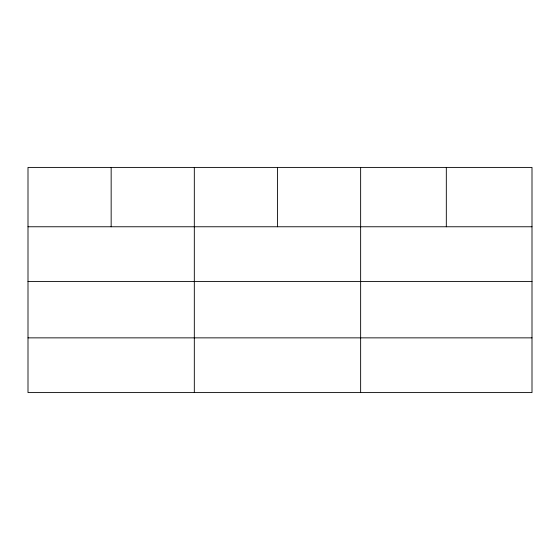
<?xml version="1.0" encoding="UTF-8"?>
<svg xmlns="http://www.w3.org/2000/svg" width="560" height="560" viewBox="0 0 560 560"><rect width="100%" height="100%" fill="white"/><g stroke="black" fill="none" stroke-linecap="round" stroke-linejoin="round"><path stroke-width="0.84" d="M532 281.484L532 167.412L28 167.412L28 392.588L532 392.588L532 281.484L28 281.484M28 226.765L532 226.765M28 337.862L532 337.862M446.32 167.412L446.32 226.765M360.64 167.412L360.64 392.588M277.48 167.412L277.48 226.765M194.32 167.412L194.32 392.588M111.16 167.412L111.16 226.765"/></g></svg>
